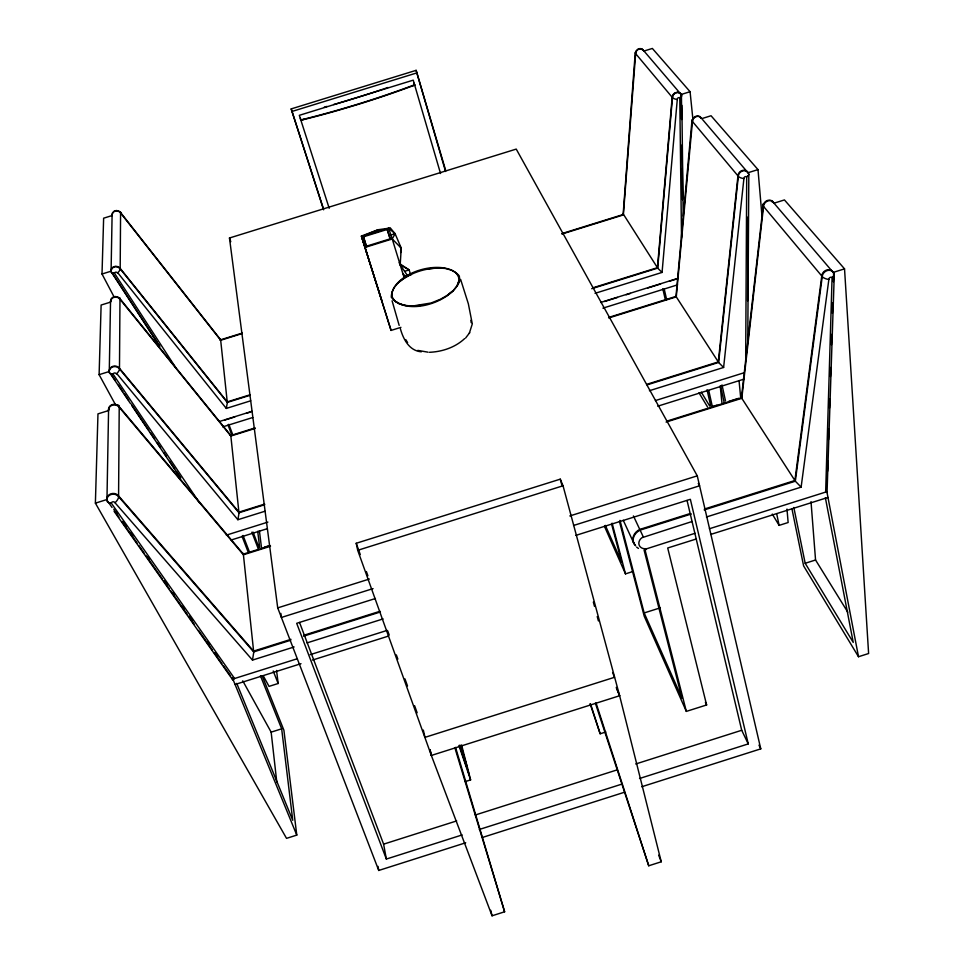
<?xml version="1.0" encoding="UTF-8"?>
<svg xmlns="http://www.w3.org/2000/svg" width="964" height="964" viewBox="0 0 964 964"><rect width="100%" height="100%" fill="white"/><g stroke="black" fill="none" stroke-linecap="round" stroke-linejoin="round"><path stroke-width="1.45" d="M745.702 355.812L746.714 176.894L747.654 176.171A7.158 2.988 -16.7 0 0 748.606 173.448L702.72 119.753M747.582 238.927L747.715 217.816M747.582 300.997L748.1 216.864M747.787 339.497L748.823 174.255M472.24 324.097L469.372 333.11M118.934 517.27L113.752 509.149M109.402 408.025A7.519 3.254 -17.1 0 0 108.583 409.579L106.944 500.714A8.242 3.892 -18.1 0 0 109.86 502.943L111.258 503.051L234.577 678.511L233.517 679.68L232.625 679.692L114.077 511.269M111.27 300.105A6.652 2.579 -16 0 0 110.535 301.334L109.257 372.417M175.508 367.272L114.463 273.198L113.366 273.173A6.423 2.398 -15.8 0 1 111.077 271.92L112.101 214.936A5.965 2.085 -15.3 0 1 112.21 214.611M262.196 675.836L283.898 730.218L296.779 835.101L286.537 838.355L95.388 503.148L97.966 413.881L108.583 410.568A5.784 5.037 0.6 0 1 112.366 405.205A5.784 5.037 0.6 0 1 119.199 407.266L243.41 554.77L270.51 546.263M115.668 405.049L99.111 374.671L101.124 305.046L110.547 302.118A5.133 4.603 3.8 0 1 119.958 299.202L230.854 436.029L255.159 428.438M113.945 296.635L102.015 274.005L103.63 218.189L112.101 215.562A4.615 4.23 7.6 0 1 120.572 212.948L220.72 340.244L242.253 333.532M834.282 274.354L827.052 492.471L825.654 492.086L832.077 277.584L833.101 276.716A8.182 3.844 -15.1 0 0 833.956 273.342L773.345 202.404A7.459 3.229 -16.3 0 0 771.694 201.633M827.618 471.239L827.931 460.72M828.57 439.656L828.895 429.137M829.534 408.073L829.811 399.048M830.498 376.49L830.763 367.465M831.45 344.907L831.775 334.375M832.414 313.324L832.727 302.792M833.366 281.801L833.643 272.993A6.266 5.278 -37.5 0 0 827.184 270.583A6.266 5.278 -37.5 0 0 822.244 276.56L795.336 481.205L801.12 487.133L828.956 278.765A1.928 1.615 -37.5 0 1 831.92 277.499L833.101 276.716M119.982 298.406L119.476 369.236A7.218 2.506 -39.9 0 1 116.752 373.586L237.879 519.716L264.931 511.245M120.584 212.309L120.187 269.089A6.411 2 -38.9 0 1 117.753 272.752L226.299 408.423L250.724 400.795M400.928 327.35L391.071 330.423L361.584 236.662L390.155 227.781L395.095 233.686L401.253 248.146L400.181 264.799L407.808 276.102M595.041 293.333L662.063 272.426L677.331 98.858A1.506 1.35 -43.2 0 1 679.644 97.87L680.524 97.135L679.777 97.93L681.524 238.228M649.423 390.709L723.615 367.453L743.979 177.942A1.687 1.47 -40.1 0 1 746.57 176.834L747.654 176.171M695.08 533.273L646.266 548.914A7.628 1.301 79 0 1 645.241 549.167M400.638 252.532L401.253 248.146L399.795 246.23M226.299 408.423L227.323 402.699L220.575 339.292L219.659 339.979M237.879 519.716L239.012 513.149L230.758 435.162L229.914 435.017M109.86 502.943L111.354 502.895A1.94 1.651 -1.4 0 1 114.559 502.232L252.484 660.087L253.737 652.375L243.302 553.673L242.603 553.011M457.189 285.754L458.985 280.861L458.442 276.282M458.948 280.729L457.141 285.621L453.164 290.767L447.188 295.526M392.023 292.538L394.059 287.549M364.802 247.483L392.228 238.964L395.095 233.686L388.637 228.251L378.165 229.721L361.404 236.06L391.071 330.423M465.672 337.954L469.685 332.688M394.095 287.682L398.216 282.657L404.169 278.078L411.508 274.077M115.078 502.774L115.463 502.389A8.266 3.217 -41.4 0 0 118.572 497.087L119.223 406.266A7.519 2.699 -40.3 0 0 117.09 405.254M464.66 338.581C455.201 347.426 442.235 351.764 429.45 352.294M453.128 290.634L447.151 295.394L439.668 299.708M398.265 282.789C410.905 272.029 428.028 266.895 444.512 268.402M692.068 521.512L641.904 537.731A7.495 6.158 -24.3 0 0 638.999 544.612A7.495 6.158 -24.3 0 0 644.711 548.757L646.29 548.661M361.584 236.662L378.165 229.721L378.683 231.348M439.632 299.563L431.137 302.985L413.46 305.889M462.166 834.932L386.359 859.057L383.612 844.151L456.671 820.918M475.288 815.002L617.093 769.899M635.722 763.982L741.714 730.278L748.245 743.907L639.53 778.502M479.337 829.474L622.37 783.961M641.735 786.745L760.777 748.859L697.261 475.842L516.234 149.095L229.468 238L277.716 607.886L378.744 870.456L465.708 842.777M482.819 837.33L624.515 792.227M595.366 703.166L648.736 865.78L661.244 861.78L619.623 695.743L563.036 485.772L560.265 479.156L356.222 543.274L357.704 550.311L431.342 755.451L492.062 915.8L504.618 911.787L455.538 747.377M619.985 520.391L644.169 612.935L660.376 607.814M242.747 680.825L271.149 732.146L281.657 728.82L260.425 675.728M793.83 507.474L805.181 563.277L815.556 560L847.802 612.176M429.992 749.643L431.342 755.451L619.623 695.743L616.309 687.356M590.089 703.66L600.162 733.785L605.838 731.989M465.154 781.635L470.601 779.9L461.575 744.943M619.466 521.548L644.241 616.261L686.332 711.396L706.624 704.961L667.703 547.998L696.321 538.972M791.926 508.727L803.602 565.88L858.502 656.725L868.612 653.52L844.536 268.86L784.443 199.934L773.996 203.187A5.736 4.953 -39.3 0 0 768.019 200.898A5.736 4.953 -39.3 0 0 763.548 206.441L741.798 398.313L666.088 422.075M357.704 550.311L563.036 485.772M277.716 607.886L369.357 579.039M569.82 515.957L697.261 475.842M373.056 588.606L281.392 617.454L280.861 613.417M573.556 525.476L699.575 485.796L698.261 483.422M375.43 598.511L296.695 623.31L386.359 859.057M575.833 535.382L690.357 499.316L748.245 743.907M290.935 639.337L253.592 651.11L118.572 495.894A6.314 5.374 -1.3 0 0 111.101 493.773A6.314 5.374 -1.3 0 0 106.98 499.521L95.388 503.148M303.865 635.264L379.985 611.272M690.067 513.559L639.807 529.405A11.508 9.471 -24.3 0 0 635.312 545.118M704.419 509.028L794.89 480.518L821.762 275.981A6.266 5.278 -37.6 0 1 826.702 270.004A6.266 5.278 -37.6 0 1 833.149 272.414L844.536 268.86M290.706 640.241L253.677 651.905L118.572 496.629A6.314 5.374 -1.3 0 0 111.089 494.508A6.314 5.374 -1.3 0 0 106.968 500.256L112.053 507.486M303.527 636.192L380.431 611.959M691.393 513.957L640.144 530.116A11.508 9.471 -24.3 0 0 635.65 545.841M704.214 509.92L795.336 481.205L741.196 397.373L741.027 396.566L741.943 396.638M252.484 660.087L294.116 646.965M307.034 642.892L383.118 618.912M706.419 516.993L801.12 487.133M234.577 678.511L297.346 658.725M310.179 654.664L387.215 630.372M709.42 528.742L825.654 492.086M235.059 684.488L300.997 663.69M312.457 660.075L388.432 636.107M710.625 534.454L827.968 497.436M276.56 670.462L278.162 683.5L269.028 686.38L263.268 675.812M604.416 526.236L625.491 573.869L632.456 571.664M772.284 514.077L779.117 525.38L788.142 522.524L786.986 509.064M255.099 427.908L230.794 435.499L119.97 298.707A5.133 4.603 3.8 0 0 110.547 301.636M608.573 317.469L675.993 296.394L691.935 120.898A6.603 2.024 5.5 0 1 692.477 119.584M608.826 317.939L676.282 296.864L692.465 121.512A5.097 4.543 -42.2 0 1 701.756 118.632L711.046 115.752L758.005 169.616L762.09 217.466M264.618 504.1L238.903 512.149L119.476 368.332A5.543 4.892 1.6 0 0 112.921 366.308A5.543 4.892 1.6 0 0 109.294 371.502L99.111 374.671M646.724 384.347L718.301 361.91L737.954 175.858A5.507 4.808 -40.2 0 1 742.208 170.495A5.507 4.808 -40.2 0 1 747.98 172.737L758.005 169.616M264.69 504.714L238.964 512.776L119.476 368.899A5.543 4.892 1.5 0 0 112.909 366.874A5.543 4.892 1.5 0 0 109.281 372.068L130.333 403.374M647.025 384.889L718.638 362.44L738.328 176.304A5.507 4.808 -40.2 0 1 742.593 170.941A5.507 4.808 -40.2 0 1 748.365 173.183M226.371 535.128L267.896 522.102M655.399 400.578L744.184 372.731M231.203 540.009L267.076 528.754M657.737 406.193L743.895 379.165M264.317 547.215L268.595 545.877M712.77 406.434L717.047 405.097M728.483 401.506L738.472 398.373M270.426 545.6L243.338 554.095L119.199 406.651A5.772 5.037 0.6 0 0 112.366 404.591A5.772 5.037 0.6 0 0 108.595 409.953M667.196 421.039L741.424 397.734L763.151 205.959A5.736 4.953 -39.3 0 1 767.609 200.416A5.736 4.953 -39.3 0 1 773.586 202.705M363.476 236.795L387.167 229.444L390.287 238.807L366.308 246.254L363.476 236.795L366.633 246.784M390.902 234.987L395.095 233.686M404.591 271.342L409.158 269.92L410.712 275.21M242.205 333.098L220.672 339.798L120.572 212.55A4.615 4.23 7.7 0 0 112.113 215.165M561.843 233.613L623.13 214.538L635.216 53.128A5.917 1.639 4.7 0 1 635.806 52.068M562.048 233.999L623.371 214.924L635.638 53.623A4.591 4.181 -45.8 0 1 644 51.032L652.363 48.453L690.079 91.713L692.827 118.584M250.098 394.77L227.239 401.904L120.187 268.366A4.953 4.471 5 0 0 111.101 271.185L102.015 274.005M592.884 287.814L657.436 267.679L672.173 97.256A4.916 4.41 -43.4 0 1 681.126 94.484L690.079 91.713M250.17 395.264L227.287 402.41L120.175 268.823A4.953 4.483 5 0 0 111.089 271.643M591.691 288.706L657.713 268.1L672.462 97.617L635.384 53.309A4.591 4.181 -45.8 0 1 643.747 50.731L681.62 95.05A6.374 2.386 -17.8 0 1 680.632 97.316M219.286 421.545L252.038 411.315M600.656 302.467L677.728 278.403M224.769 420.063L234.806 416.93M246.29 413.351L250.592 412.002M604.573 301.479L617.502 297.442M626.13 294.755L630.444 293.405M647.688 288.019L660.617 283.982M669.245 281.295L676.427 279.042M222.696 426.895L252.749 417.508M602.91 308.155L677.535 284.85M323.591 209.815L291.188 108.908L416.123 70.336L445.657 170.399M291.827 111.511L417.255 72.782M300.37 118.21A5.977 1.338 75.4 0 0 300.66 119.488L300.889 120.259L303.732 119.379M411.845 85.989L414.689 85.109L414.436 84.35A5.965 1.482 70.1 0 0 413.954 83.133M300.889 120.259L310.384 117.885A227.865 49.887 -17 0 0 339.183 110.041L358.427 104.305A227.865 49.887 -17 0 0 414.689 85.109M428.353 268.836L436.788 267.932L444.476 268.269L450.971 269.98M422.196 305.154C412.954 306.419 402.374 306.781 394.601 300.768M109.257 372.417A7.218 3.013 -16.7 0 0 111.824 374.068L113.053 374.116L199.524 502.883M428.052 352.185L417.822 350.39M623.19 213.9L657.87 268.353L662.063 272.426M677.246 99.473L676.836 99.413A6.362 1.892 5.2 0 1 672.643 97.834L672.462 97.617A4.916 4.41 -43.3 0 1 681.428 94.834L681.729 119.512M743.871 178.617L743.401 178.533A7.17 2.362 6.2 0 1 738.557 176.581L692.14 121.127A5.097 4.543 -42.3 0 1 701.431 118.247L701.756 118.632M828.823 279.512L828.281 279.415A8.206 3.037 7.7 0 1 822.533 276.909L762.886 205.657A7.471 2.555 6.6 0 1 762.958 204.272M676.246 295.574L675.8 296.117L718.843 362.765L723.615 367.453M405.663 305.564L399.229 303.805L394.65 300.901L392.155 296.912M421.304 351.812C409.122 350.739 403.326 339.159 400.397 328.82M450.935 269.848L455.743 272.704M399.699 263.714L409.158 269.92L400.181 264.799L399.699 263.714L401.096 265.895M636.638 547.118L638.433 548.42M388.637 228.251L392.228 238.964L401.253 248.146M402.916 273.692L405.88 276.716M116.403 373.912L115.945 373.405A1.699 1.494 1.5 0 0 113.137 373.984L111.824 374.068M117.451 273.029L117.042 272.571A1.518 1.374 4.9 0 0 114.535 273.065L113.366 273.173M402.096 266.004L399.229 262.642L400.807 265.064M701.431 118.247L701.238 118.018A6.603 2.567 -17.5 0 0 700.43 117.572M643.747 50.731L643.591 50.538A5.929 2.085 -18.3 0 0 642.422 50.092M455.695 272.571L458.478 276.415M115.62 511.8L117.343 514.258M122.392 521.44L125.983 526.537M130.176 532.502L132.779 536.189M147.48 557.084L149.203 559.542M163.904 580.448L167.447 585.473M172.556 592.74L174.279 595.198M182.063 606.26L183.859 608.802M188.98 616.092L192.487 621.081M207.14 641.916L208.899 644.41M214.924 652.977L217.539 656.689M122.392 522.187L137.105 543.094M138.84 545.552L144.034 552.926M145.757 555.385L162.205 578.762M163.928 581.22L169.122 588.594M170.857 591.053L187.293 614.417M189.028 616.876L194.222 624.262M198.548 630.408L212.393 650.085M214.116 652.544L221.913 663.618M223.636 666.076L230.565 675.909M132.008 405.868L180.666 478.252M110.776 373.707L115.234 380.334M118.524 385.226L122.777 391.565M124.392 393.963L128.646 400.301M131.104 403.952L148.769 430.233M150.408 432.667L154.65 438.969M157.12 442.645L160.518 447.706M163.832 452.634L166.386 456.43M169.7 461.37L174.773 468.902M176.412 471.36L180.642 477.638M111.86 272.354L146.902 326.314M147.456 327.158L157.481 342.606M158.072 343.509L159.711 346.028M111.848 272.8L159.723 346.51M405.736 339.581L407.591 342.569M701.274 392.155L709.733 406.085M805.181 563.277L853.236 642.41L825.377 497.749M698.984 392.782L707.504 406.892M232.625 679.692L232.288 678.367M758.969 745.136L760.777 748.859M633.42 515.921L643.289 536.888M623.238 520.259L633.926 543.383M705.383 702.25L706.624 704.961M605.344 525.38L621.696 562.253L611.73 524.597M644.169 612.935L681.994 698.201L644.06 550.022M232.228 677.559L296.779 835.101M616.466 688.055L619.623 695.743M236.734 683.38L292.743 820.292L281.657 728.82M612.598 672.486L614.502 677.306L425.004 737.352L423.317 730.073M273.222 670.992L278.162 683.5M658.665 855.164L661.244 861.78M243.036 535.442L249.507 552.167M242.012 536.225L247.941 551.529M253.05 532.104L258.942 547.492M251.881 532.2L258.352 549.058M299.527 622.443L383.612 844.151M228.805 424.293L232.517 434.113M227.998 424.955L231.685 434.704M460.635 279.44L468.359 303.829L472.191 323.386M356.222 543.274L360.283 554.577M366.38 571.532L367.899 575.773M387.709 630.866L389.227 635.095M396.337 654.881L397.855 659.111M404.964 678.897L407.507 685.958M414.616 705.732L417.147 712.794M229.468 238L230.782 241.675M399.168 325.398L392.083 300.78M459.286 745.256L466.516 766.585L461.274 746.232M459.045 745.847L470.601 779.9M596.138 703.202L648.736 865.78M291.188 108.908L323.302 208.332M590.534 703.901L600.162 733.785M329.206 208.284L299.31 115.331L413.231 80.157L440.536 173.508M382.106 301.358L361.404 236.06M392.228 238.964L404.205 277.897M387.167 229.444L390.251 239.446M460.238 745.208L469.408 775.297M460.925 746.196L467.468 767.79M454.924 747.968L504.618 911.787M366.139 250.965L366.633 252.628M416.123 70.336L445.561 171.484M560.265 479.156L561.819 484.952M593.342 602.102L594.511 606.44M597.234 616.562L598.403 620.9M612.092 523.151L625.491 573.869M644.808 548.998L686.332 711.396M490.736 910.257L492.062 915.8M687.055 500.473L741.714 730.278M664.304 289.417L666.654 299.659M662.81 288.766L665.148 298.948M708.745 390.456L712.324 406.543M707.046 389.697L710.625 405.711M720.65 386.48L724.193 402.627M430.149 750.016L431.342 755.451M722 384.913L725.518 401.048M776.659 513.619L779.117 525.38M826.847 491.58L858.502 656.725M378.021 866.371L378.744 870.456M259.388 530.682L261.569 548.408M470.89 320.349L471.167 322.651M257.713 531.309L259.653 547.371M271.149 732.146L276.825 782.431M720.192 385.805L722.024 403.711M739.051 380.72L740.641 397.168M811.013 501.654L815.556 560M391.974 292.405L392.191 297.057M681.873 105.329L683.199 216.129M682.03 144.986L682.681 198.909M681.126 94.484L681.428 119.15M682.018 168.567L682.404 199.705M388.01 87.471A222.069 48.08 -17 0 1 384.094 88.809M382.792 89.254A222.069 48.08 -17 0 1 333.628 104.546M326.941 106.426A222.069 48.08 -17 0 1 324.278 107.149M414.604 84.796A227.926 49.863 -17 0 1 300.78 119.958M763.319 203.982A7.471 2.555 6.6 0 1 763.801 203.717M120.09 211.791A5.965 1.735 -38.5 0 1 120.584 212.309M119.066 297.647A6.652 2.145 -39.2 0 1 119.97 298.418M459.828 280.572C452.357 302.13 406.193 317.24 391.288 297.189C391.637 272.27 444.368 256.858 459.31 276.005L459.828 280.572"/></g></svg>
